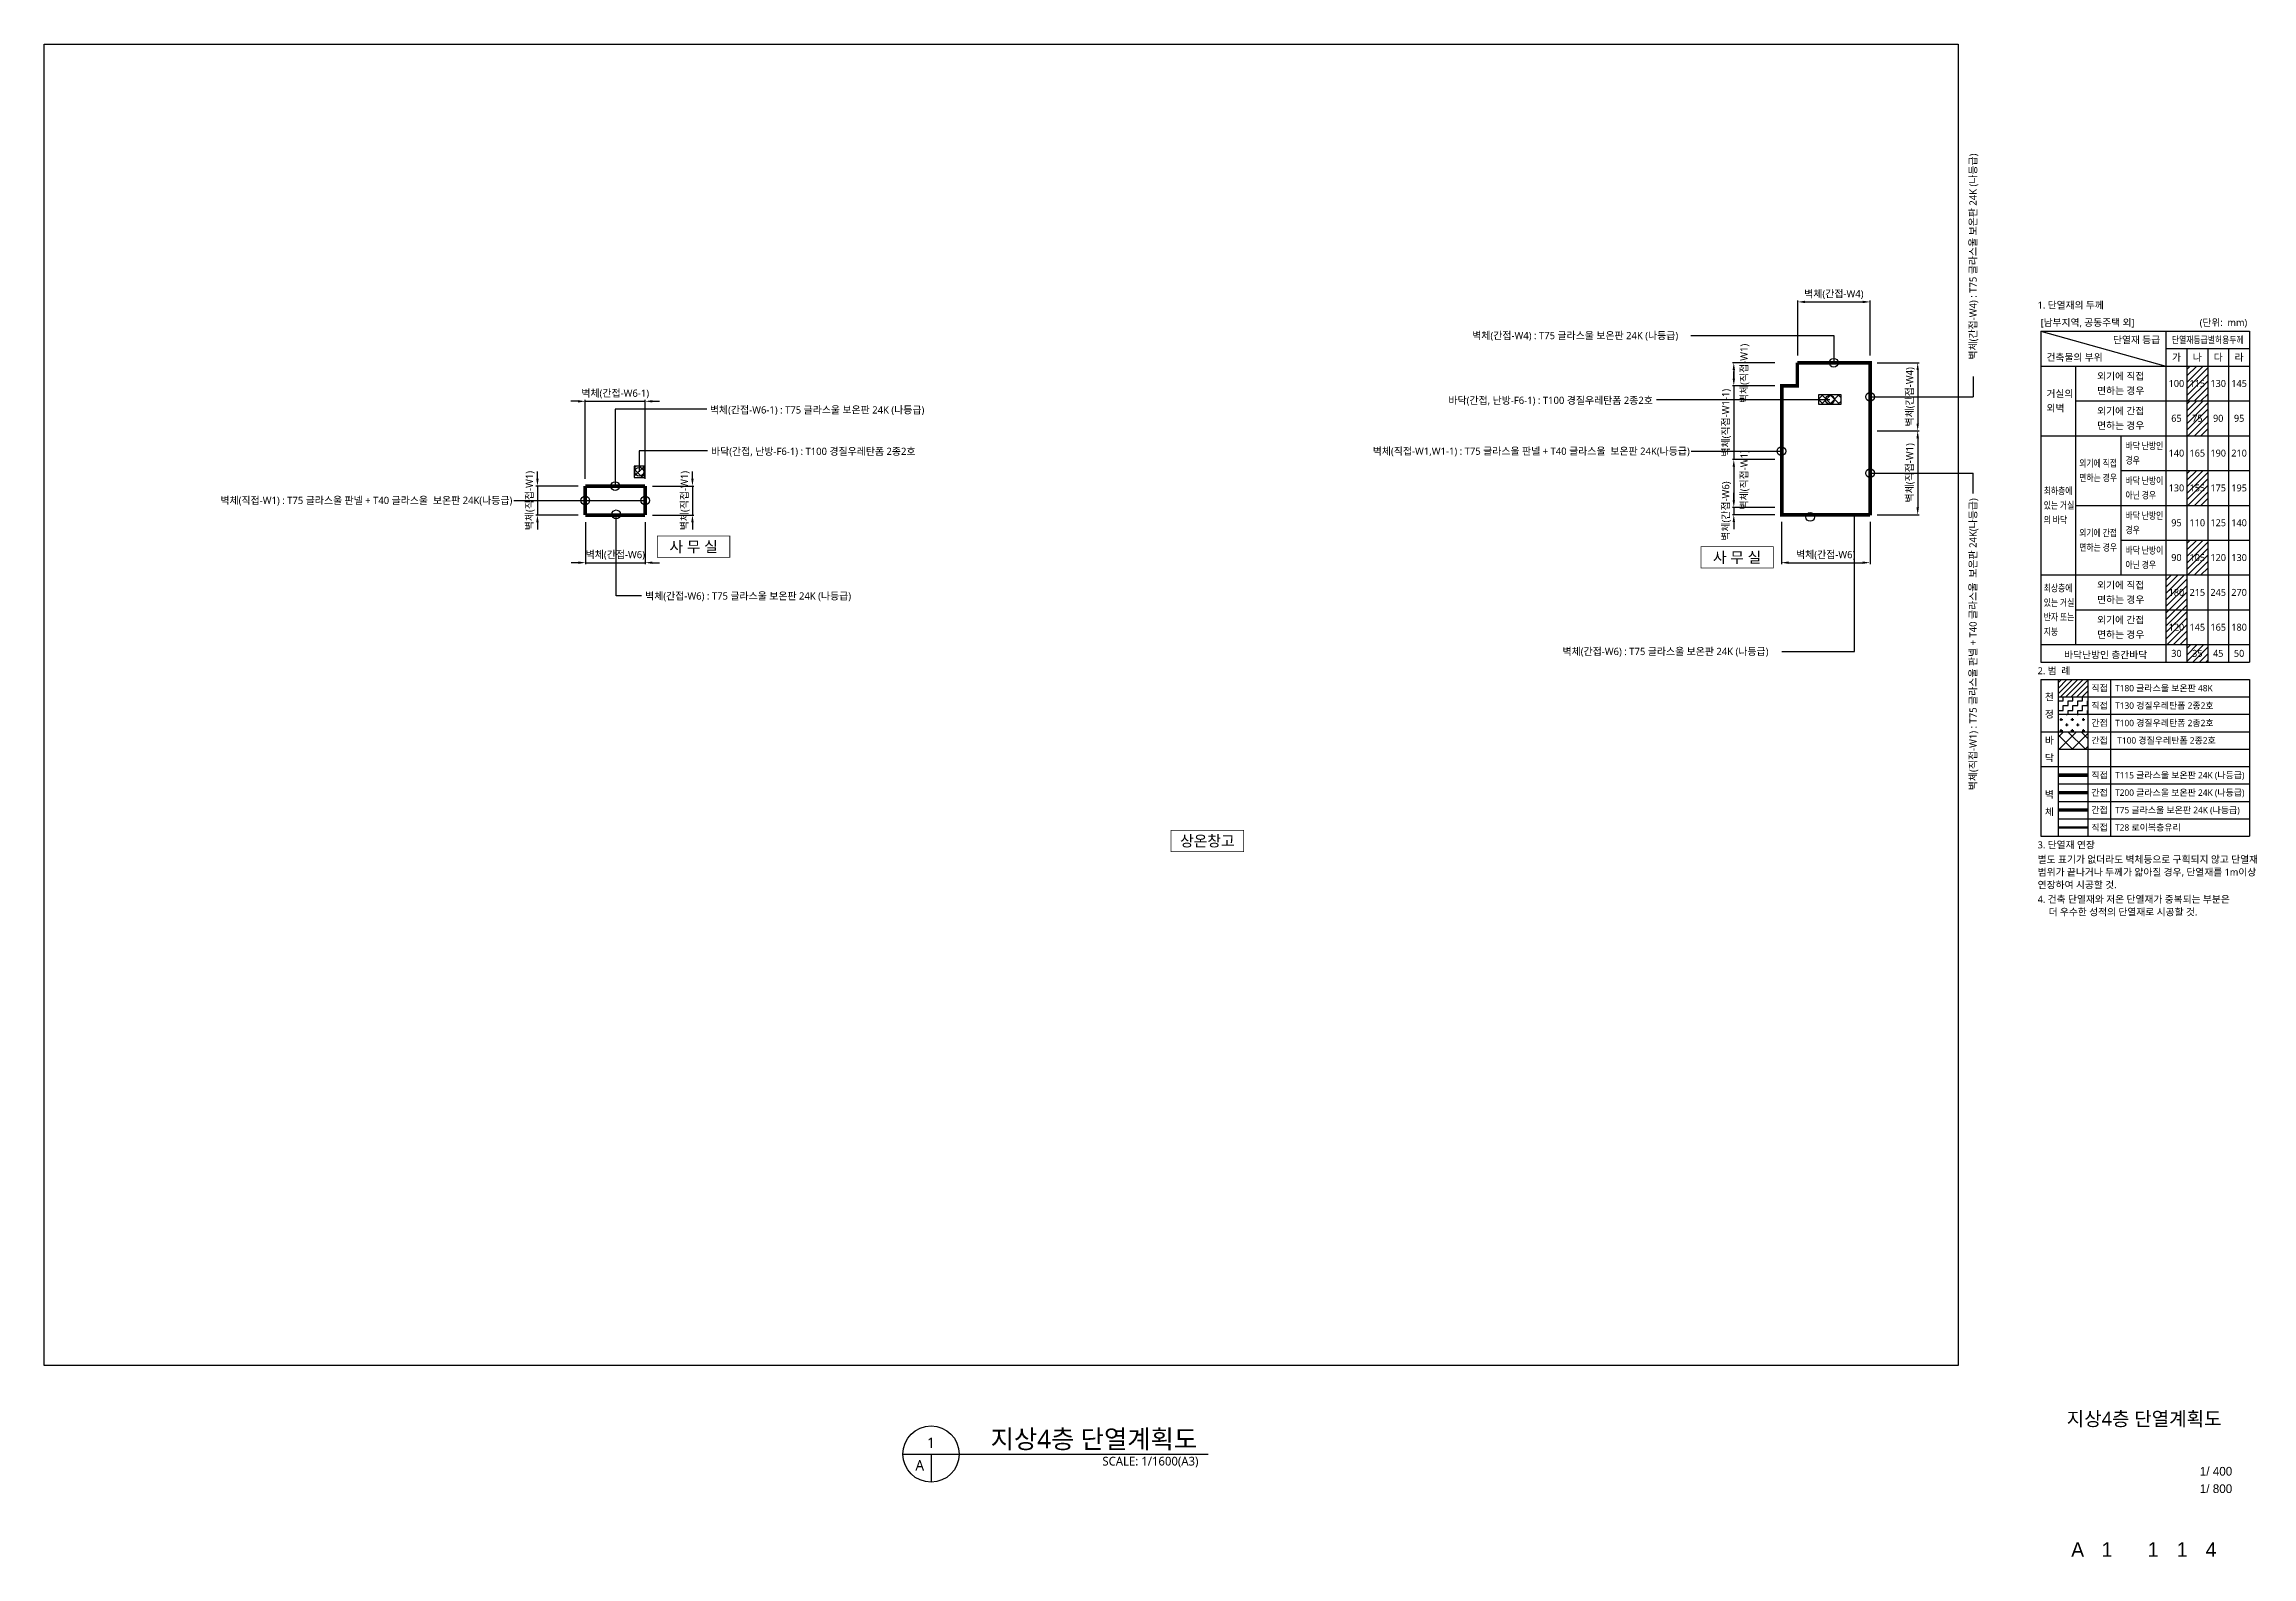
# Model space of a CAD drawing. Header units: millimetres. Extents: x -604407 to 1670407, y 506520 to 715041.
# Drawn here: x 1037593 to 1342007, y 506549 to 715041 of the extents above; entities that cross this region are included whole.
import ezdxf
from ezdxf.enums import TextEntityAlignment as Align

# ---------------------------------------------------------------- set-up
doc = ezdxf.new("R2010")
doc.units = ezdxf.units.MM
doc.header["$LTSCALE"] = 1000
doc.linetypes.add('HIDDEN2', pattern=[0.1875, 0.125, -0.0625])
doc.linetypes.add('PHANTOM', pattern=[63.5, 31.75, -6.35, 6.35, -6.35, 6.35, -6.35])
doc.layers.get('DEFPOINTS').update_dxf_attribs({"color": 161})
for name, color, linetype in [('DIM', 7, 'Continuous'), ('NDIM', 7, 'Continuous'), ('SASAC 도면번호', 6, 'Continuous'), ('SYM', 7, 'Continuous'), ('TEXT', 3, 'Continuous'), ('TEXT-TITLE', 6, 'Continuous'), ('TEXT-기입', 6, 'Continuous'), ('TEXT-주', 2, 'Continuous'), ('단멸바닥', 6, 'Continuous'), ('단열', 5, 'Continuous'), ('단열선', 4, 'Continuous')]:
    doc.layers.add(name, color=color, linetype=linetype)
doc.styles.add('CGS', font='cgse', dxfattribs={"bigfont": 'cgs'})
doc.styles.add('TE', font='malgun_0.ttf')
doc.styles.add('나눔바른고딕', font='NanumBarunGothic.ttf')
doc.linetypes.add('X_LINE-ORI', pattern='A,3.5,-0.5,["X",Standard,S=0.5,R=0,X=-0.175,Y=-0.25],-0.5', length=4.5)
doc.dimstyles.new('BA', dxfattribs={"dimscale": 500, "dimtxt": 3, "dimasz": 1, "dimexe": 1, "dimexo": 5, "dimgap": 0.9, "dimtad": 1, "dimdec": 0, "dimdsep": 46, "dimlunit": 6, "dimtxsty": 'TE', "dimblk": 'DDD', "dimcen": 2.5, "dimclrd": 256, "dimclre": 256, "dimclrt": 3, "dimazin": 2, "dimtfac": 1, "dimtdec": 0, "dimtix": 1, "dimtmove": 2, "dimatfit": 3, "dimldrblk": 'DDD', "dimfxl": 1, "dimtolj": 1, "dimtzin": 0, "dimarcsym": 2})

# ---------------------------------------------------------------- blocks, each defined once
blk = doc.blocks.new('NOTE_단열재-수정')
at = {"layer": '단멸바닥'}
h = blk.add_hatch(dxfattribs=at)
h.set_pattern_fill('ANSI37', color=256, scale=400)
h.set_pattern_definition([(45, (-3729652.1, -524404.2), (-898.0256, 898.0256), []), (135, (-3729652.1, -524404.2), (-898.0256, -898.0256), [])])
h.paths.add_polyline_path([(7840, -60000), (7840, -57600), (3733, -57600), (3733, -60000)])
at = {"layer": '단열'}
h = blk.add_hatch(dxfattribs=at)
h.set_pattern_fill('ANSI31', color=256, scale=200)
h.set_pattern_definition([(45, (-3729652.1, -514804.23), (-449.01281, 449.01281), [])])
h.paths.add_polyline_path([(21493, -7200), (24373, -7200), (24373, -12000), (21493, -12000)])
h = blk.add_hatch(dxfattribs=at)
h.set_pattern_fill('ANSI31', color=256, scale=200)
h.set_pattern_definition([(45, (-3729652.1, -519604.23), (-449.01281, 449.01281), [])])
h.paths.add_polyline_path([(21493, -12000), (24373, -12000), (24373, -16800), (21493, -16800)])
h = blk.add_hatch(dxfattribs=at)
h.set_pattern_fill('ANSI31', color=256, scale=200)
h.set_pattern_definition([(45, (-3729652.1, -529204.23), (-449.01281, 449.01281), [])])
h.paths.add_polyline_path([(21493, -21600), (24373, -21600), (24373, -26400), (21493, -26400)])
h = blk.add_hatch(dxfattribs=at)
h.set_pattern_fill('ANSI31', color=256, scale=200)
h.set_pattern_definition([(45, (-3729652.1, -538804.23), (-449.01281, 449.01281), [])])
h.paths.add_polyline_path([(21493, -31200), (24373, -31200), (24373, -36000), (21493, -36000)])
h = blk.add_hatch(dxfattribs=at)
h.set_pattern_fill('ANSI31', color=256, scale=200)
h.set_pattern_definition([(45, (-3732531.6, -548404.23), (-449.01281, 449.01281), [])])
h.paths.add_polyline_path([(18613, -36000), (21493, -36000), (21493, -45600), (18613, -45600)])
h = blk.add_hatch(dxfattribs=at)
h.set_pattern_fill('ANSI31', color=256, scale=200)
h.set_pattern_definition([(45, (-292000, -178800), (-449.0128, 449.0128), [])])
h.paths.add_polyline_path([(21493, -45600), (24373, -45600), (24373, -48000), (21493, -48000)])
h = blk.add_hatch(dxfattribs=at)
h.set_pattern_fill('ANSI31', color=256, scale=166.666667, style=0)
h.set_pattern_definition([(45, (-292000, -178800), (-374.1773, 374.1773), [])])
h.paths.add_polyline_path([(3733, -52800), (7840, -52800), (7840, -50400), (3733, -50400)])
h = blk.add_hatch(dxfattribs=at)
h.set_pattern_fill('ZIGZAG', color=256, scale=5333.333333, style=0)
h.set_pattern_definition([(0, (-292000, -178800), (666.6667, 666.6667), [666.6667, -666.6667]), (90, (-291333.3, -178800), (-666.6667, 666.6667), [666.6667, -666.6667])])
h.paths.add_polyline_path([(3733, -55200), (7840, -55200), (7840, -52800), (3733, -52800)])
h = blk.add_hatch(dxfattribs=at)
h.set_pattern_fill('CROSS', color=256, scale=120, style=0)
h.set_pattern_definition([(0, (-2857928.7, 31419.2), (762, 762), [381, -1143]), (90, (-2857738.2, 31228.7), (-762, 762), [381, -1143])])
h.paths.add_polyline_path([(3733, -57600), (7840, -57600), (7840, -55200), (3733, -55200)])
for p, q in [((1333, -50400), (1333, -72000)), ((1333, -50400), (30133, -50400)), ((3733, -50400), (3733, -72000)), ((7840, -50400), (7840, -72000)), ((10958, -50400), (10958, -72000)), ((30133, -50400), (30133, -72000)), ((3733, -52800), (30133, -52800)), ((1333, -57600), (30133, -57600)), ((3733, -55200), (30133, -55200)), ((3733, -60000), (30133, -60000)), ((1333, -62400), (30133, -62400)), ((3733, -64800), (30133, -64800)), ((3733, -67200), (30133, -67200)), ((3733, -67200), (30133, -67200)), ((3733, -69600), (30133, -69600)), ((1333, -72000), (30133, -72000))]:
    blk.add_line(p, q)
at = {"layer": 'DIM'}
for p, q in [((1333, -2400), (18613, -7200)), ((1333, -2400), (30133, -2400)), ((1333, -2400), (1333, -48000)), ((18613, -2400), (18613, -48000)), ((30133, -2400), (30133, -48000)), ((18613, -4800), (30133, -4800)), ((21493, -4800), (21493, -48000)), ((24373, -4800), (24373, -48000)), ((27253, -4800), (27253, -48000)), ((1333, -7200), (30133, -7200)), ((6133, -7200), (6133, -45600)), ((6133, -12000), (30133, -12000)), ((1333, -16800), (30133, -16800)), ((12373, -16800), (12373, -36000)), ((12373, -21600), (30133, -21600)), ((6133, -26400), (30133, -26400)), ((12373, -31200), (30133, -31200)), ((1333, -36000), (30133, -36000)), ((6133, -40800), (30133, -40800)), ((1333, -45600), (30133, -45600)), ((1333, -48000), (30133, -48000))]:
    blk.add_line(p, q, dxfattribs=at)
at = {"layer": '단열선', "ltscale": 7, "const_width": 480}
blk.add_lwpolyline([(3733, -63600), (7840, -63600)], dxfattribs=at)
at = {"layer": '단열선', "linetype": 'PHANTOM', "ltscale": 0.05, "const_width": 480}
blk.add_lwpolyline([(3733, -66000), (7840, -66000)], dxfattribs=at)
at = {"layer": '단열선', "linetype": 'HIDDEN2', "ltscale": 7, "const_width": 480}
blk.add_lwpolyline([(3733, -68400), (7840, -68400)], dxfattribs=at)
at = {"layer": '단열선', "color": 3, "linetype": 'X_LINE-ORI', "ltscale": 0.8, "const_width": 300}
blk.add_lwpolyline([(3733, -70800), (7840, -70800)], dxfattribs=at)
at = {"layer": 'TEXT-기입', "style": '나눔바른고딕'}
for s, height, p in [('1. 단열재의 두께', 960, (922, 1200)), ('[남부지역, 공동주택 외]', 960, (1333, -1200)), ('(단위:  mm)', 960, (23259, -1200)), ('건축물의 부위', 960, (2133, -6000)), ('거실의', 960, (2133, -11000)), ('외벽', 960, (2133, -13000)), ('2. 범  례', 960, (922, -49200)), ('T180 글라스울 보온판 48K', 880, (11597, -51600)), ('T130 경질우레탄폼 2종2호', 880, (11597, -54000)), ('T100 경질우레탄폼 2종2호', 880, (11597, -56400)), (' T100 경질우레탄폼 2종2호', 880, (11597, -58800)), ('T115 글라스울 보온판 24K (나등급)', 880, (11597, -63600)), ('T200 글라스울 보온판 24K (나등급)', 880, (11597, -66000)), ('T75 글라스울 보온판 24K (나등급)', 880, (11597, -68400)), ('3. 단열재 연장', 960, (922, -73200)), ('T28 로이복층유리', 880, (11597, -70800)), ('별도 표기가 없더라도 벽체등으로 구획되지 않고 단열재', 960, (922, -75200)), ('연장하여 시공할 것.', 960, (922, -78700)), ('범위가 끝나거나 두께가 얇아질 경우, 단열재를 1m이상', 960, (922, -76950)), ('4. 건축 단열재와 저온 단열재가 중복되는 부분은', 960, (922, -80700)), ('더 우수한 성적의 단열재로 시공할 것.', 960, (2422, -82450))]:
    blk.add_text(s, height=height, dxfattribs=at).set_placement(p, align=Align.MIDDLE_LEFT)
blk.add_text('단열재 등급', height=960, dxfattribs=at).set_placement((17813, -3600), align=Align.MIDDLE_RIGHT)
at = {"layer": 'TEXT-기입', "style": '나눔바른고딕', "width": 0.8}
for s, p in [('단열재등급별허용두께', (24373, -3600)), ('외기에 직접', (9253, -20600)), ('면하는 경우', (9253, -22600)), ('외기에 간접', (9253, -30200)), ('면하는 경우', (9253, -32200))]:
    blk.add_text(s, height=960, dxfattribs=at).set_placement(p, align=Align.MIDDLE_CENTER)
at = {"layer": 'TEXT-기입', "style": '나눔바른고딕'}
for s, height, p in [('가', 960, (20053, -6000)), ('나', 960, (22933, -6000)), ('다', 960, (25813, -6000)), ('라', 960, (28693, -6000)), ('외기에 직접', 960, (12373, -8600)), ('100', 960, (20051, -9600)), ('115', 960, (22932, -9600)), ('130', 960, (25813, -9600)), ('145', 960, (28693, -9600)), ('면하는 경우', 960, (12373, -10600)), ('외기에 간접', 960, (12373, -13400)), ('면하는 경우', 960, (12373, -15400)), ('65', 960, (20051, -14400)), ('75', 960, (22932, -14400)), ('90', 960, (25813, -14400)), ('95', 960, (28693, -14400)), ('140', 960, (20051, -19200)), ('165', 960, (22932, -19200)), ('190', 960, (25813, -19200)), ('210', 960, (28693, -19200)), ('130', 960, (20051, -24000)), ('155', 960, (22932, -24000)), ('175', 960, (25813, -24000)), ('195', 960, (28693, -24000)), ('95', 960, (20051, -28800)), ('110', 960, (22932, -28800)), ('125', 960, (25813, -28800)), ('140', 960, (28693, -28800)), ('90', 960, (20051, -33600)), ('105', 960, (22932, -33600)), ('120', 960, (25813, -33600)), ('130', 960, (28693, -33600)), ('외기에 직접', 960, (12373, -37400)), ('면하는 경우', 960, (12373, -39400)), ('180', 960, (20051, -38400)), ('215', 960, (22932, -38400)), ('245', 960, (25813, -38400)), ('270', 960, (28693, -38400)), ('외기에 간접', 960, (12373, -42200)), ('면하는 경우', 960, (12373, -44200)), ('120', 960, (20051, -43200)), ('145', 960, (22932, -43200)), ('165', 960, (25813, -43200)), ('180', 960, (28693, -43200)), ('바닥난방인 층간바닥', 960, (10297, -47000)), ('30', 960, (20051, -46800)), ('35', 960, (22932, -46800)), ('45', 960, (25813, -46800)), ('50', 960, (28693, -46800)), ('직접', 880, (9454, -51600)), ('천', 960, (2533, -52800)), ('정', 960, (2533, -55200)), ('직접', 880, (9454, -54000)), ('간접', 880, (9454, -56400)), ('바', 960, (2533, -58800)), ('닥', 960, (2533, -61200)), ('간접', 880, (9454, -58800)), ('직접', 880, (9454, -63600)), ('벽', 960, (2533, -66251)), ('간접', 880, (9454, -66000)), ('체', 960, (2533, -68651)), ('간접', 880, (9454, -68400)), ('직접', 880, (9454, -70800))]:
    blk.add_text(s, height=height, dxfattribs=at).set_placement(p, align=Align.MIDDLE_CENTER)
at = {"layer": 'TEXT-기입', "style": '나눔바른고딕', "width": 0.8}
for s, p in [('바닥 난방인', (13031, -18200)), ('경우', (13031, -20200)), ('최하층에', (1751, -24400)), ('바닥 난방이', (13031, -23000)), ('있는 거실', (1751, -26400)), ('아닌 경우', (13031, -25000)), ('바닥 난방인', (13031, -27800)), ('의 바닥', (1751, -28400)), ('경우', (13031, -29800)), ('바닥 난방이', (13031, -32600)), ('아닌 경우', (13031, -34600)), ('최상층에', (1751, -37800)), ('있는 거실', (1751, -39800)), ('반자 또는', (1751, -41800)), ('지붕', (1751, -43800))]:
    blk.add_text(s, height=960, dxfattribs=at).set_placement(p, align=Align.MIDDLE_LEFT)
blk = doc.blocks.new('*D62')
at = {"layer": 'DEFPOINTS', "color": 0, "ltscale": 0.4, "transparency": 16777216}
for p in [(1112211, 654135), (1105612, 650135), (1112211, 650135)]:
    blk.add_point(p, dxfattribs=at)
at = {"layer": 'NDIM', "lineweight": -2, "ltscale": 0.4, "transparency": 16777216}
for p, q in [((1105612, 655135), (1105612, 656135)), ((1111211, 654135), (1105412, 654135)), ((1105612, 654135), (1105612, 650135)), ((1111211, 650135), (1105412, 650135)), ((1105612, 649135), (1105612, 648135))]:
    blk.add_line(p, q, dxfattribs=at)
at = {"layer": 'NDIM', "ltscale": 0.4, "transparency": 16777216}
for points in [[(1105445, 655135), (1105778, 655135), (1105612, 654135)], [(1105445, 649135), (1105778, 649135), (1105612, 650135)]]:
    blk.add_solid(points, dxfattribs=at)
at = {"layer": 'NDIM', "color": 3, "ltscale": 0.4, "transparency": 16777216, "insert": (1104604, 652135), "char_height": 1000, "attachment_point": 5, "rotation": 90, "style": 'TE'}
blk.add_mtext('\\A1;벽체(직접-W1)', dxfattribs=at)
blk = doc.blocks.new('DDD')
at = {"layer": 'DIM', "color": 0}
for p, q in [((-1, 0), (1, 0)), ((0, -1), (0, 1))]:
    blk.add_line(p, q, dxfattribs=at)
for radius in [0.6, 0.3]:
    blk.add_circle((0, 0), radius, dxfattribs=at)
blk = doc.blocks.new('*D63')
at = {"layer": 'DEFPOINTS', "color": 0, "ltscale": 0.4, "transparency": 16777216}
for p in [(1120461, 654135), (1120461, 650135), (1126985, 650135)]:
    blk.add_point(p, dxfattribs=at)
at = {"layer": 'NDIM', "lineweight": -2, "ltscale": 0.4, "transparency": 16777216}
for p, q in [((1126985, 655135), (1126985, 656135)), ((1121461, 654135), (1127185, 654135)), ((1126985, 654135), (1126985, 650135)), ((1121461, 650135), (1127185, 650135)), ((1126985, 649135), (1126985, 648135))]:
    blk.add_line(p, q, dxfattribs=at)
at = {"layer": 'NDIM', "ltscale": 0.4, "transparency": 16777216}
for points in [[(1126818, 655135), (1127151, 655135), (1126985, 654135)], [(1126818, 649135), (1127151, 649135), (1126985, 650135)]]:
    blk.add_solid(points, dxfattribs=at)
at = {"layer": 'NDIM', "color": 3, "ltscale": 0.4, "transparency": 16777216, "insert": (1125977, 652135), "char_height": 1000, "attachment_point": 5, "rotation": 90, "style": 'TE'}
blk.add_mtext('\\A1;벽체(직접-W1)', dxfattribs=at)
blk = doc.blocks.new('*D64')
at = {"layer": 'DEFPOINTS', "color": 0, "ltscale": 0.4, "transparency": 16777216}
for p in [(1120461, 665816), (1112211, 654135), (1120461, 654135)]:
    blk.add_point(p, dxfattribs=at)
at = {"layer": 'NDIM', "lineweight": -2, "ltscale": 0.4, "transparency": 16777216}
for p, q in [((1111211, 665816), (1110211, 665816)), ((1112211, 655135), (1112211, 666016)), ((1112211, 665816), (1120461, 665816)), ((1120461, 655135), (1120461, 666016)), ((1121461, 665816), (1122461, 665816))]:
    blk.add_line(p, q, dxfattribs=at)
at = {"layer": 'NDIM', "ltscale": 0.4, "transparency": 16777216}
for points in [[(1111211, 665983), (1111211, 665649), (1112211, 665816)], [(1121461, 665983), (1121461, 665649), (1120461, 665816)]]:
    blk.add_solid(points, dxfattribs=at)
at = {"layer": 'NDIM', "color": 3, "ltscale": 0.4, "transparency": 16777216, "insert": (1116336, 666824), "char_height": 1000, "attachment_point": 5, "style": 'TE'}
blk.add_mtext('\\A1;벽체(간접-W6-1)', dxfattribs=at)
blk = doc.blocks.new('*D65')
at = {"layer": 'DEFPOINTS', "color": 0, "ltscale": 0.4, "transparency": 16777216}
for p in [(1112248, 650135), (1120461, 650135), (1120461, 643574)]:
    blk.add_point(p, dxfattribs=at)
at = {"layer": 'NDIM', "lineweight": -2, "ltscale": 0.4, "transparency": 16777216}
for p, q in [((1112248, 649135), (1112248, 643374)), ((1120461, 649135), (1120461, 643374)), ((1111248, 643574), (1110248, 643574)), ((1112248, 643574), (1120461, 643574)), ((1121461, 643574), (1122461, 643574))]:
    blk.add_line(p, q, dxfattribs=at)
at = {"layer": 'NDIM', "ltscale": 0.4, "transparency": 16777216}
for points in [[(1111248, 643741), (1111248, 643407), (1112248, 643574)], [(1121461, 643741), (1121461, 643407), (1120461, 643574)]]:
    blk.add_solid(points, dxfattribs=at)
at = {"layer": 'NDIM', "color": 3, "ltscale": 0.4, "transparency": 16777216, "insert": (1116354, 644582), "char_height": 1000, "attachment_point": 5, "style": 'TE'}
blk.add_mtext('\\A1;벽체(간접-W6)', dxfattribs=at)
blk = doc.blocks.new('*D66')
at = {"layer": 'DEFPOINTS', "color": 0, "ltscale": 0.4, "transparency": 16777216}
for p in [(1289361, 679515), (1279386, 671135), (1289361, 671135)]:
    blk.add_point(p, dxfattribs=at)
at = {"layer": 'NDIM', "lineweight": -2, "ltscale": 0.4, "transparency": 16777216}
for p, q in [((1279386, 672135), (1279386, 679715)), ((1280386, 679515), (1288361, 679515)), ((1289361, 672135), (1289361, 679715))]:
    blk.add_line(p, q, dxfattribs=at)
at = {"layer": 'NDIM', "ltscale": 0.4, "transparency": 16777216}
for points in [[(1280386, 679681), (1280386, 679348), (1279386, 679515)], [(1288361, 679681), (1288361, 679348), (1289361, 679515)]]:
    blk.add_solid(points, dxfattribs=at)
at = {"layer": 'NDIM', "color": 3, "ltscale": 0.4, "transparency": 16777216, "insert": (1284373, 680522), "char_height": 1000, "attachment_point": 5, "style": 'TE'}
blk.add_mtext('\\A1;벽체(간접-W4)', dxfattribs=at)
blk = doc.blocks.new('*D67')
at = {"layer": 'DEFPOINTS', "color": 0, "ltscale": 0.4, "transparency": 16777216}
for p in [(1289361, 661735), (1289361, 650185), (1295932, 650185)]:
    blk.add_point(p, dxfattribs=at)
at = {"layer": 'NDIM', "lineweight": -2, "ltscale": 0.4, "transparency": 16777216}
for p, q in [((1290361, 661735), (1296132, 661735)), ((1295932, 660735), (1295932, 651185)), ((1290361, 650185), (1296132, 650185))]:
    blk.add_line(p, q, dxfattribs=at)
at = {"layer": 'NDIM', "ltscale": 0.4, "transparency": 16777216}
for points in [[(1295765, 660735), (1296099, 660735), (1295932, 661735)], [(1295765, 651185), (1296099, 651185), (1295932, 650185)]]:
    blk.add_solid(points, dxfattribs=at)
at = {"layer": 'NDIM', "color": 3, "ltscale": 0.4, "transparency": 16777216, "insert": (1294925, 655960), "char_height": 1000, "attachment_point": 5, "rotation": 90, "style": 'TE'}
blk.add_mtext('\\A1;벽체(직접-W1)', dxfattribs=at)
blk = doc.blocks.new('*D68')
at = {"layer": 'DEFPOINTS', "color": 0, "ltscale": 0.4, "transparency": 16777216}
for p in [(1289361, 671135), (1289361, 661735), (1295932, 661735)]:
    blk.add_point(p, dxfattribs=at)
at = {"layer": 'NDIM', "lineweight": -2, "ltscale": 0.4, "transparency": 16777216}
for p, q in [((1290361, 671135), (1296132, 671135)), ((1295932, 670135), (1295932, 662735)), ((1290361, 661735), (1296132, 661735))]:
    blk.add_line(p, q, dxfattribs=at)
at = {"layer": 'NDIM', "ltscale": 0.4, "transparency": 16777216}
for points in [[(1295765, 670135), (1296099, 670135), (1295932, 671135)], [(1295765, 662735), (1296099, 662735), (1295932, 661735)]]:
    blk.add_solid(points, dxfattribs=at)
at = {"layer": 'NDIM', "color": 3, "ltscale": 0.4, "transparency": 16777216, "insert": (1294925, 666435), "char_height": 1000, "attachment_point": 5, "rotation": 90, "style": 'TE'}
blk.add_mtext('\\A1;벽체(간접-W4)', dxfattribs=at)
blk = doc.blocks.new('*D69')
at = {"layer": 'DEFPOINTS', "color": 0, "ltscale": 0.4, "transparency": 16777216}
for p in [(1270574, 650185), (1277211, 651185), (1277211, 650185)]:
    blk.add_point(p, dxfattribs=at)
at = {"layer": 'NDIM', "lineweight": -2, "ltscale": 0.4, "transparency": 16777216}
for p, q in [((1270574, 652185), (1270574, 653185)), ((1276211, 651185), (1270374, 651185)), ((1276211, 650185), (1270374, 650185)), ((1270574, 651185), (1270574, 650185)), ((1270574, 649185), (1270574, 648185))]:
    blk.add_line(p, q, dxfattribs=at)
at = {"layer": 'NDIM', "ltscale": 0.4, "transparency": 16777216}
for points in [[(1270408, 652185), (1270741, 652185), (1270574, 651185)], [(1270408, 649185), (1270741, 649185), (1270574, 650185)]]:
    blk.add_solid(points, dxfattribs=at)
at = {"layer": 'NDIM', "color": 3, "ltscale": 0.4, "transparency": 16777216, "insert": (1269567, 650685), "char_height": 1000, "attachment_point": 5, "rotation": 90, "style": 'TE'}
blk.add_mtext('\\A1;벽체(간접-W6)', dxfattribs=at)
blk = doc.blocks.new('*D70')
at = {"layer": 'DEFPOINTS', "color": 0, "ltscale": 0.4, "transparency": 16777216}
for p in [(1277211, 657790), (1270574, 651185), (1277211, 651185)]:
    blk.add_point(p, dxfattribs=at)
at = {"layer": 'NDIM', "lineweight": -2, "ltscale": 0.4, "transparency": 16777216}
for p, q in [((1276211, 657790), (1270374, 657790)), ((1270574, 656790), (1270574, 652185)), ((1276211, 651185), (1270374, 651185))]:
    blk.add_line(p, q, dxfattribs=at)
at = {"layer": 'NDIM', "ltscale": 0.4, "transparency": 16777216}
for points in [[(1270408, 656790), (1270741, 656790), (1270574, 657790)], [(1270408, 652185), (1270741, 652185), (1270574, 651185)]]:
    blk.add_solid(points, dxfattribs=at)
at = {"layer": 'NDIM', "color": 3, "ltscale": 0.4, "transparency": 16777216, "insert": (1272094, 654988), "char_height": 1000, "attachment_point": 5, "rotation": 90, "style": 'TE'}
blk.add_mtext('\\A1;벽체(직접-W1)', dxfattribs=at)
blk = doc.blocks.new('*D71')
at = {"layer": 'DEFPOINTS', "color": 0, "ltscale": 0.4, "transparency": 16777216}
for p in [(1277211, 667935), (1270574, 657790), (1277211, 657790)]:
    blk.add_point(p, dxfattribs=at)
at = {"layer": 'NDIM', "lineweight": -2, "ltscale": 0.4, "transparency": 16777216}
for p, q in [((1270574, 668935), (1270574, 669935)), ((1276211, 667935), (1270374, 667935)), ((1270574, 667935), (1270574, 657790)), ((1276211, 657790), (1270374, 657790)), ((1270574, 656790), (1270574, 655790))]:
    blk.add_line(p, q, dxfattribs=at)
at = {"layer": 'NDIM', "ltscale": 0.4, "transparency": 16777216}
for points in [[(1270408, 668935), (1270741, 668935), (1270574, 667935)], [(1270408, 656790), (1270741, 656790), (1270574, 657790)]]:
    blk.add_solid(points, dxfattribs=at)
at = {"layer": 'NDIM', "color": 3, "ltscale": 0.4, "transparency": 16777216, "insert": (1269567, 662863), "char_height": 1000, "attachment_point": 5, "rotation": 90, "style": 'TE'}
blk.add_mtext('\\A1;벽체(직접-W1-1)', dxfattribs=at)
blk = doc.blocks.new('*D72')
at = {"layer": 'DEFPOINTS', "color": 0, "ltscale": 0.4, "transparency": 16777216}
for p in [(1277211, 671135), (1270574, 667935), (1277211, 667935)]:
    blk.add_point(p, dxfattribs=at)
at = {"layer": 'NDIM', "lineweight": -2, "ltscale": 0.4, "transparency": 16777216}
for p, q in [((1276211, 671135), (1270374, 671135)), ((1270574, 670135), (1270574, 668935)), ((1276211, 667935), (1270374, 667935))]:
    blk.add_line(p, q, dxfattribs=at)
at = {"layer": 'NDIM', "ltscale": 0.4, "transparency": 16777216}
for points in [[(1270408, 670135), (1270741, 670135), (1270574, 671135)], [(1270408, 668935), (1270741, 668935), (1270574, 667935)]]:
    blk.add_solid(points, dxfattribs=at)
at = {"layer": 'NDIM', "color": 3, "ltscale": 0.4, "transparency": 16777216, "insert": (1272094, 669662), "char_height": 1000, "attachment_point": 5, "rotation": 90, "style": 'TE'}
blk.add_mtext('\\A1;벽체(직접-W1)', dxfattribs=at)
blk = doc.blocks.new('*D73')
at = {"layer": 'DEFPOINTS', "color": 0, "ltscale": 0.4, "transparency": 16777216}
for p in [(1277136, 650185), (1289361, 650185), (1289361, 643574)]:
    blk.add_point(p, dxfattribs=at)
at = {"layer": 'NDIM', "lineweight": -2, "ltscale": 0.4, "transparency": 16777216}
for p, q in [((1277136, 649185), (1277136, 643374)), ((1289361, 649185), (1289361, 643374)), ((1278136, 643574), (1288361, 643574))]:
    blk.add_line(p, q, dxfattribs=at)
at = {"layer": 'NDIM', "ltscale": 0.4, "transparency": 16777216}
for points in [[(1278136, 643741), (1278136, 643407), (1277136, 643574)], [(1288361, 643741), (1288361, 643407), (1289361, 643574)]]:
    blk.add_solid(points, dxfattribs=at)
at = {"layer": 'NDIM', "color": 3, "ltscale": 0.4, "transparency": 16777216, "insert": (1283248, 644582), "char_height": 1000, "attachment_point": 5, "style": 'TE'}
blk.add_mtext('\\A1;벽체(간접-W6)', dxfattribs=at)

msp = doc.modelspace()

# ---------------------------------------------------------------- hatches: boundary and pattern name
at = {"layer": '단멸바닥'}
h = msp.add_hatch(dxfattribs=at)
h.set_pattern_fill('ANSI37', color=256, scale=250)
h.set_pattern_definition([(45, (1008324.8, 497699.8), (-561.266, 561.266), []), (135, (1008324.8, 497699.8), (-561.266, -561.266), [])])
h.paths.add_polyline_path([(1118960.7, 655335.5), (1120360.7, 655335.5), (1120360.7, 656885.5), (1118960.7, 656885.5)])
h.paths.add_polyline_path([(1285360.7, 666690.5), (1282260.7, 666690.5), (1282260.7, 665415.5), (1285360.7, 665415.5)])

# ---------------------------------------------------------------- linework, layer by layer
for points in [[(1264668.9, 674877.4), (1284348.2, 674877.4), (1284348.2, 671135.5)], [(1128985.1, 664716.5), (1116335.7, 664716.5), (1116335.7, 654135.5)], [(1129044.9, 658995.5), (1119660.7, 658995.5), (1119660.7, 656110.5)], [(1277178.8, 631341.3), (1287223.2, 631341.3), (1287223.2, 650185.5)]]:
    msp.add_lwpolyline(points)
at = {"layer": 'DEFPOINTS'}
msp.add_lwpolyline([(1037593, 715040.9), (1301520.6, 715040.9), (1301520.6, 532898), (1037593, 532898)], close=True, dxfattribs=at)
at = {"layer": 'SYM'}
for p, q in [((1303558.4, 669247), (1303558.4, 666435.5)), ((1283836.3, 666036.1), (1259915, 666036.1)), ((1289360.7, 666435.5), (1303558.4, 666435.5)), ((1264673.3, 658943), (1277135.7, 658943)), ((1289360.7, 655910.5), (1303558.4, 655910.5)), ((1303558.4, 653098.9), (1303558.4, 655910.5)), ((1102346.8, 652135.5), (1120460.7, 652135.5)), ((1156001.2, 520720.4), (1198112.4, 520720.4)), ((1159879.9, 520720.4), (1159879.9, 516841.6))]:
    msp.add_line(p, q, dxfattribs=at)
msp.add_lwpolyline([(1119960.7, 638985.4), (1116460.7, 638985.4), (1116460.7, 650235.5)], dxfattribs=at)
for centre, radius in [((1284348.2, 671135.5), 600), ((1289360.7, 666435.5), 600), ((1283836.3, 666036.1), 600), ((1277135.7, 658943), 600), ((1116335.7, 654135.5), 600), ((1119660.7, 656110.5), 600), ((1289360.7, 655910.5), 600), ((1112210.7, 652135.5), 600), ((1120460.7, 652135.5), 600), ((1116460.7, 650235.5), 600), ((1281106.1, 649873), 600), ((1159879.9, 520720.4), 3878.8)]:
    msp.add_circle(centre, radius, dxfattribs=at)
at = {"layer": 'TEXT-주', "const_width": 93.8}
for points in [[(1122155.8, 644303.9), (1132140.2, 644303.9), (1132140.2, 647257), (1122155.8, 647257)], [(1266034.8, 642831.7), (1276019.2, 642831.7), (1276019.2, 645784.8), (1266034.8, 645784.8)], [(1192991.7, 603741.1), (1202976.1, 603741.1), (1202976.1, 606694.2), (1192991.7, 606694.2)]]:
    msp.add_lwpolyline(points, close=True, dxfattribs=at)
at = {"layer": '단멸바닥'}
for points in [[(1285360.7, 666690.5), (1282260.7, 666690.5), (1282260.7, 665415.5), (1285360.7, 665415.5)], [(1118960.7, 655335.5), (1120360.7, 655335.5), (1120360.7, 656885.5), (1118960.7, 656885.5)]]:
    msp.add_lwpolyline(points, close=True, dxfattribs=at)
at = {"layer": '단열선', "ltscale": 7, "const_width": 500}
for points in [[(1277210.7, 651185.5), (1277210.7, 667935.5), (1279335.7, 667935.5), (1279335.7, 671135.5)], [(1289360.7, 661735.5), (1289360.7, 650085.5)], [(1112210.7, 654135.5), (1112210.7, 650135.5)], [(1120460.7, 650135.5), (1120460.7, 654135.5)]]:
    msp.add_lwpolyline(points, dxfattribs=at)
at = {"layer": '단열선', "linetype": 'HIDDEN2', "ltscale": 10, "const_width": 500}
for points in [[(1279335.7, 671135.5), (1289360.7, 671135.5), (1289360.7, 661735.5)], [(1120460.7, 654135.5), (1112210.7, 654135.5)], [(1112210.7, 650135.5), (1120460.7, 650135.5)], [(1289360.7, 650185.5), (1277210.7, 650185.5), (1277210.7, 651185.5)]]:
    msp.add_lwpolyline(points, dxfattribs=at)
at = {"layer": '단열선', "const_width": 960}
msp.add_lwpolyline([(1279485.7, 667785.5), (1279479.4, 667785.5)], dxfattribs=at)

# ---------------------------------------------------------------- block references
at = {"layer": 'SASAC 도면번호'}
msp.add_blockref('NOTE_단열재-수정', (1311556.8, 677877.1), dxfattribs=at)

# ---------------------------------------------------------------- texts
at = {"layer": 'TEXT', "style": '나눔바른고딕'}
for s, p in [('벽체(간접-W4) : T75 글라스울 보온판 24K (나등급)', (1303558.4, 699967.8)), ('벽체(직접-W1) : T75 글라스울 판넬 + T40 글라스울  보온판 24K(나등급)', (1303558.4, 652454.4))]:
    msp.add_text(s, height=1000, rotation=90, dxfattribs=at).set_placement(p, align=Align.MIDDLE_RIGHT)
for s, p in [('벽체(간접-W4) : T75 글라스울 보온판 24K (나등급)', (1234508.6, 674877.4)), ('벽체(간접-W6-1) : T75 글라스울 보온판 24K (나등급)', (1129392.7, 664631.9)), ('바닥(간접, 난방-F6-1) : T100 경질우레탄폼 2종2호', (1129546.3, 658919.3)), ('벽체(간접-W6) : T75 글라스울 보온판 24K (나등급)', (1120460.7, 638985.4)), ('벽체(간접-W6) : T75 글라스울 보온판 24K (나등급)', (1246959.9, 631339.2))]:
    msp.add_text(s, height=1000, dxfattribs=at).set_placement(p, align=Align.MIDDLE_LEFT)
for s, p in [('바닥(간접, 난방-F6-1) : T100 경질우레탄폼 2종2호', (1259415, 665951.1)), ('벽체(직접-W1,W1-1) : T75 글라스울 판넬 + T40 글라스울  보온판 24K(나등급)', (1264502.9, 658943)), ('벽체(직접-W1) : T75 글라스울 판넬 + T40 글라스울  보온판 24K(나등급)', (1102144.4, 652158))]:
    msp.add_text(s, height=1000, dxfattribs=at).set_placement(p, align=Align.MIDDLE_RIGHT)
msp.add_text('지상4층 단열계획도', height=2560, dxfattribs=at).set_placement((1168107, 521496.1))
for s, p in [('1', (1159879.9, 522271.9)), ('A', (1158328.4, 519168.8))]:
    msp.add_text(s, height=1440, dxfattribs=at).set_placement(p, align=Align.MIDDLE)
msp.add_text('SCALE: 1/1600(A3)', height=1200, dxfattribs=at).set_placement((1196755.4, 520332.5), align=Align.TOP_RIGHT)
at = {"layer": 'TEXT-TITLE', "style": '나눔바른고딕'}
msp.add_text('지상4층 단열계획도', height=1920, dxfattribs=at).set_placement((1327156.8, 525569.6), align=Align.MIDDLE_CENTER)
at = {"layer": 'TEXT-기입', "style": 'CGS'}
for s, p in [('1/ 400', (1334838.3, 517380.9)), ('1/ 800', (1334838.3, 514980.9))]:
    msp.add_text(s, height=1200, dxfattribs=at).set_placement(p, align=Align.BOTTOM_LEFT)
for s, p in [('A', (1317987.8, 507548.6)), ('1', (1322038.1, 507548.6)), ('1', (1328387.8, 507548.6)), ('1', (1332387.8, 507548.6)), ('4', (1336387.8, 507548.6))]:
    msp.add_text(s, height=2000, dxfattribs=at).set_placement(p, align=Align.MIDDLE_CENTER)
at = {"layer": 'TEXT-주', "style": '나눔바른고딕'}
for s, p in [('사 무 실', (1127148, 645780.4)), ('사 무 실', (1271027, 644308.3)), ('상온창고', (1197983.9, 605217.7))]:
    msp.add_text(s, height=1500, dxfattribs=at).set_placement(p, align=Align.MIDDLE_CENTER)

# ---------------------------------------------------------------- dimensions: what is measured, and where the dimension line sits
at = {"layer": 'NDIM', "ltscale": 0.4}
for base, p1, p2, text, picture, middle in [((1289360.7, 679514.5), (1279385.7, 671135.5), (1289360.7, 671135.5), '벽체(간접-W4)', '*D66', (1284373.2, 680522)), ((1120460.7, 665816.1), (1112210.7, 654135.5), (1120460.7, 654135.5), '벽체(간접-W6-1)', '*D64', (1116335.7, 666823.6)), ((1120460.7, 643574.1), (1112248.2, 650135.5), (1120460.7, 650135.5), '벽체(간접-W6)', '*D65', (1116354.4, 644581.7)), ((1289360.7, 643574.1), (1277135.7, 650185.5), (1289360.7, 650185.5), '벽체(간접-W6)', '*D73', (1283248.2, 644581.7))]:
    dim = msp.add_linear_dim(base=base, p1=p1, p2=p2, text=text, dimstyle='BA', override={"dimscale": 200, "dimtxt": 5, "dimasz": 5, "dimgap": 1.5, "dimsah": 1}, dxfattribs=at)
    dim.commit()
    dim.dimension.update_dxf_attribs({"geometry": picture, "text_midpoint": middle})
for base, p1, p2, picture, middle in [((1270574.3, 667935.5), (1277210.7, 671135.5), (1277210.7, 667935.5), '*D72', (1272094, 669662)), ((1270574.3, 651185.5), (1277210.7, 657790.5), (1277210.7, 651185.5), '*D70', (1272094, 654988))]:
    dim = msp.add_linear_dim(base=base, p1=p1, p2=p2, angle=270, text='벽체(직접-W1)', dimstyle='BA', override={"dimscale": 200, "dimtxt": 5, "dimasz": 5, "dimgap": 1.5, "dimsah": 1}, dxfattribs=at)
    dim.commit()
    dim.dimension.update_dxf_attribs({"geometry": picture, "text_midpoint": middle, "dimtype": 160})
for base, p1, p2, text, picture, middle in [((1270574.3, 657790.5), (1277210.7, 667935.5), (1277210.7, 657790.5), '벽체(직접-W1-1)', '*D71', (1269566.8, 662863)), ((1295932.1, 661735.5), (1289360.7, 671135.5), (1289360.7, 661735.5), '벽체(간접-W4)', '*D68', (1294924.5, 666435.5)), ((1295932.1, 650185.5), (1289360.7, 661735.5), (1289360.7, 650185.5), '벽체(직접-W1)', '*D67', (1294924.5, 655960.5)), ((1105611.8, 650135.5), (1112210.7, 654135.5), (1112210.7, 650135.5), '벽체(직접-W1)', '*D62', (1104604.3, 652135.5)), ((1126984.5, 650135.5), (1120460.7, 654135.5), (1120460.7, 650135.5), '벽체(직접-W1)', '*D63', (1125977, 652135.5)), ((1270574.3, 650185.5), (1277210.7, 651185.5), (1277210.7, 650185.5), '벽체(간접-W6)', '*D69', (1269566.8, 650685.5))]:
    dim = msp.add_linear_dim(base=base, p1=p1, p2=p2, angle=270, text=text, dimstyle='BA', override={"dimscale": 200, "dimtxt": 5, "dimasz": 5, "dimgap": 1.5, "dimsah": 1}, dxfattribs=at)
    dim.commit()
    dim.dimension.update_dxf_attribs({"geometry": picture, "text_midpoint": middle})

doc.saveas('drawing.dxf')
